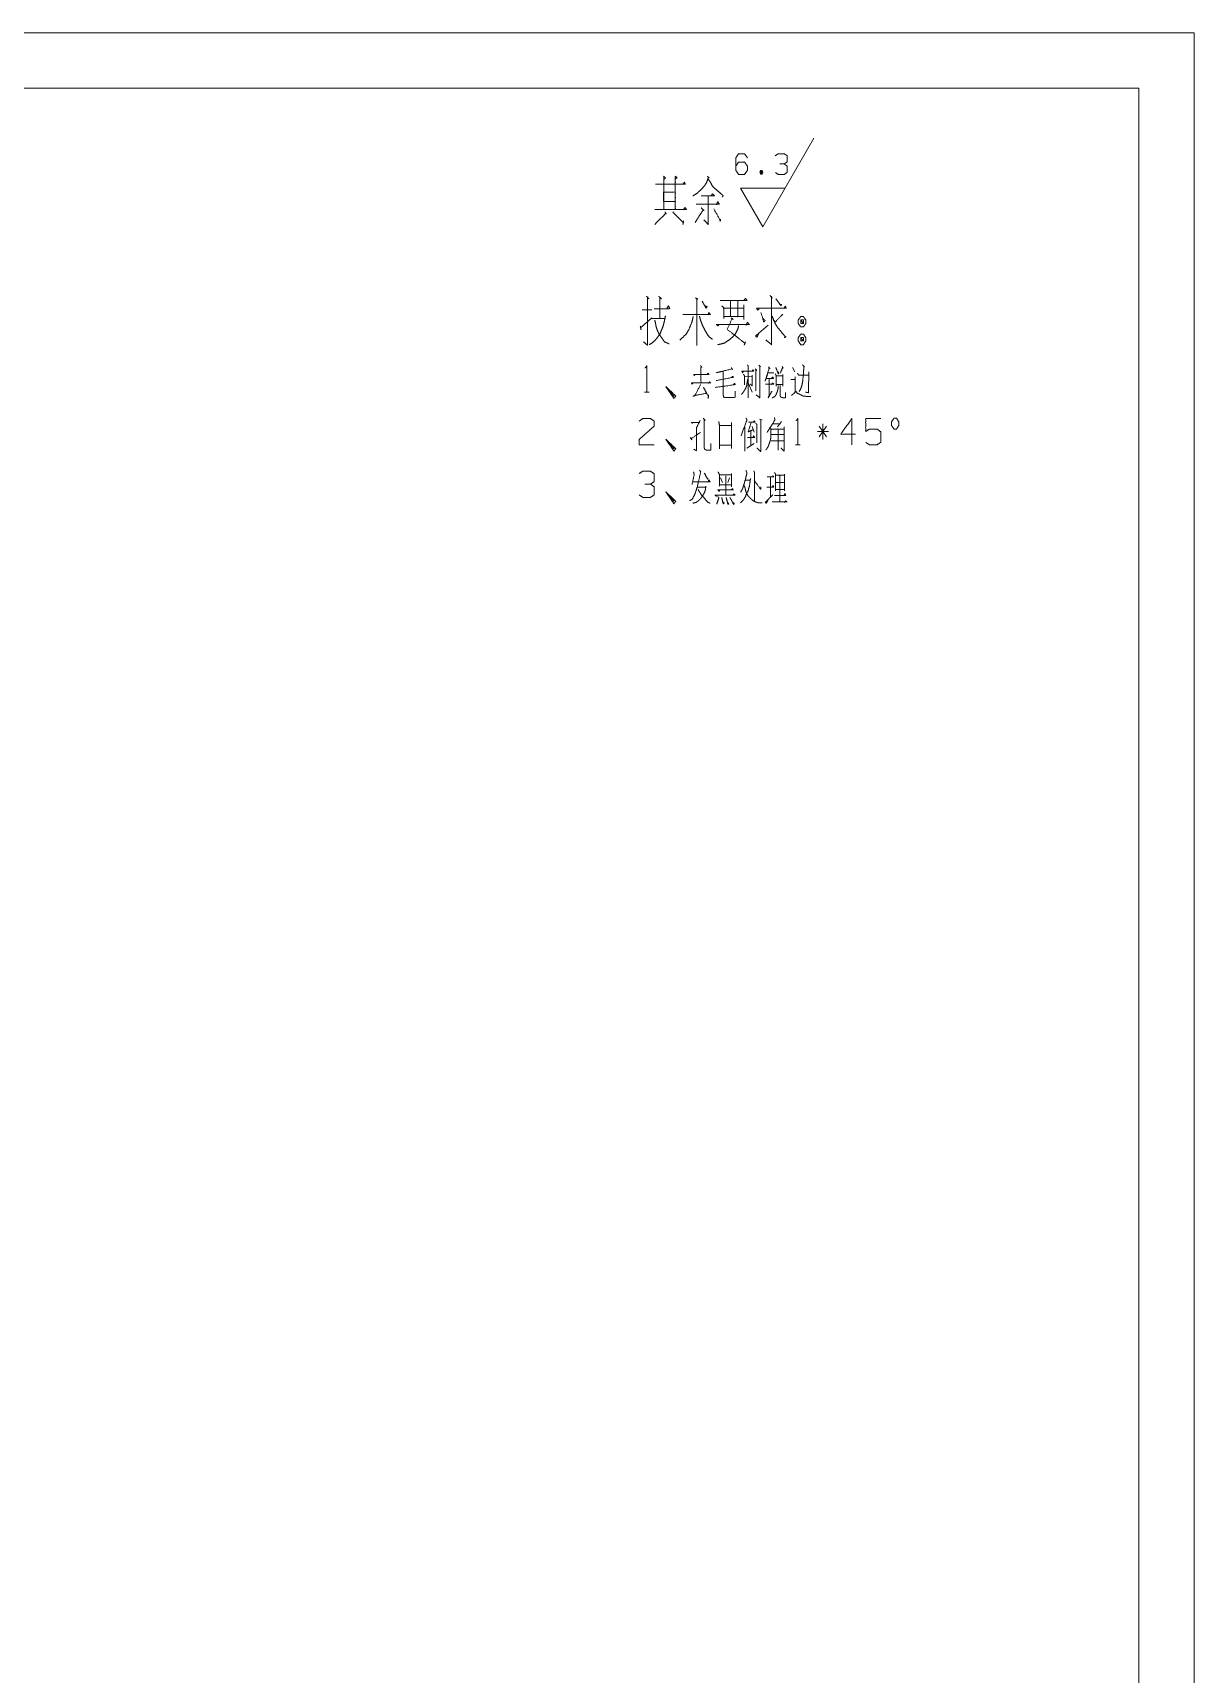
# Model space of a CAD drawing. Header units: millimetres. Extents: x 0 to 420, y 0 to 297.
# Drawn here: x 315 to 420, y 148.5 to 297 of the extents above; entities that cross this region are included whole.
import ezdxf

# ---------------------------------------------------------------- set-up
doc = ezdxf.new("R2010")
doc.units = ezdxf.units.MM
doc.layers.add('101', color=7, linetype='Continuous', true_color=0xffffff)

msp = doc.modelspace()

# ---------------------------------------------------------------- linework, layer by layer
at = {"layer": '101', "color": 133, "linetype": 'Continuous', "lineweight": 18}
for p, q in [((420, 297), (0, 297)), ((420, 0), (420, 297)), ((415, 292), (25, 292)), ((415, 5), (415, 292))]:
    msp.add_line(p, q, dxfattribs=at)
at = {"layer": '101', "color": 43, "linetype": 'Continuous', "lineweight": 18}
for p, q in [((380.99, 279.46), (385.6, 287.46)), ((380.81, 284.55), (380.93, 284.21)), ((378.97, 282.96), (383.01, 282.96)), ((380.99, 279.46), (378.97, 282.96))]:
    msp.add_line(p, q, dxfattribs=at)
at = {"layer": '101', "color": 72, "linetype": 'Continuous', "lineweight": 18}
for p, q in [((370.08, 271.93), (370.98, 271.93)), ((370.98, 271.14), (372.12, 271.14)), ((379.36, 265.89), (380.03, 265.92)), ((380.32, 266.59), (380.46, 266.44)), ((380.37, 266.49), (380.37, 264.62)), ((380.65, 266.94), (380.79, 266.79)), ((383.68, 266.72), (383.9, 266.32)), ((370.29, 264.49), (370.71, 264.49)), ((379.71, 265.27), (380.03, 264.49)), ((383.54, 265.64), (383.86, 265.64)), ((380.05, 261.38), (380.23, 260.88)), ((380.69, 262.05), (380.93, 261.98)), ((381.9, 261.63), (382.59, 261.63)), ((382.68, 261.83), (382.34, 261.35)), ((386.76, 261.4), (386.1, 260.45)), ((386.1, 261.4), (386.77, 260.45)), ((386.42, 260.2), (386.42, 261.63)), ((379.36, 261.33), (379.36, 259.15)), ((379.93, 260.95), (379.93, 259.68)), ((381.76, 260.1), (382.87, 260.1)), ((381.8, 260.65), (382.89, 260.65)), ((386.93, 260.93), (385.93, 260.93)), ((379.56, 259.43), (380.21, 259.85)), ((383.95, 259.73), (384.37, 259.73)), ((377.08, 257.02), (378.18, 257.02)), ((377.65, 256.92), (377.65, 255.17)), ((378.18, 257.14), (378.18, 255.92)), ((375.14, 255.89), (375.82, 255.89)), ((377.1, 256.12), (378.18, 256.12)), ((377.17, 256.74), (377.37, 256.32)), ((378, 256.74), (377.83, 256.32)), ((379.43, 256.52), (379.86, 256.52)), ((381.71, 256.79), (381.71, 254.97)), ((382.15, 256.32), (382.93, 256.32))]:
    msp.add_line(p, q, dxfattribs=at)
at = {"layer": '101', "color": 43, "linetype": 'Continuous', "lineweight": 18}
for points, knots in [([(378.56, 284.94), (378.81, 285.31), (379.35, 285.31), (379.61, 284.94), (379.61, 284.56), (379.35, 284.19), (378.81, 284.19), (378.56, 284.56), (378.56, 285.69), (378.81, 286.06), (379.35, 286.06), (379.61, 285.69)], [0, 0, 0.076964, 0.169761, 0.248072, 0.312017, 0.39033, 0.483127, 0.560094, 0.751928, 0.828893, 0.921689, 1, 1]), ([(382.93, 285.14), (383.2, 285.31), (383.2, 285.88), (382.93, 286.06), (382.39, 286.06), (382.13, 285.88)], [0, 0, 0.153874, 0.429854, 0.583727, 0.846126, 1, 1]), ([(382.14, 284.37), (382.39, 284.19), (382.93, 284.19), (383.2, 284.37), (383.2, 284.94), (382.93, 285.14), (382.53, 285.14)], [0, 0, 0.124126, 0.343689, 0.472443, 0.703379, 0.836728, 1, 1]), ([(380.81, 284.21), (380.93, 284.21), (381, 284.39), (380.93, 284.55), (380.81, 284.55), (380.74, 284.39), (380.81, 284.21), (380.93, 284.55)], [0, 0, 0.093983, 0.236792, 0.365957, 0.45994, 0.589105, 0.731914, 1, 1])]:
    msp.add_open_spline(points, degree=1, knots=knots, dxfattribs=at)
at = {"layer": '101', "color": 72, "linetype": 'Continuous', "lineweight": 18}
for points, knots in [([(372.03, 284.02), (372.21, 283.87), (372.05, 283.72), (372.05, 284.02), (372.05, 281.02), (372.05, 283.3), (371.29, 283.3), (374.02, 283.3), (373.09, 283.3), (373.09, 283.98), (373.09, 281.02), (373.09, 282.59), (372.03, 282.59), (372.03, 281.73), (373.09, 281.73), (373.09, 281.02), (371.23, 281.02), (374.1, 281.02), (373.96, 281.2), (373.83, 281.02)], [0, 0, 0.009716, 0.018619, 0.030834, 0.152987, 0.246128, 0.277435, 0.388627, 0.426409, 0.453893, 0.57452, 0.63865, 0.681832, 0.716951, 0.760134, 0.789145, 0.864713, 0.981301, 0.99065, 1, 1]), ([(373.12, 283.79), (373.25, 283.9), (373.09, 284.02)], [0, 0, 0.47159, 1, 1]), ([(376, 284.02), (376.16, 283.87), (376.08, 283.9), (375.92, 283.45), (375.66, 283.08), (375.34, 282.74), (375.05, 282.48), (374.67, 282.25)], [0, 0, 0.086304, 0.121015, 0.309418, 0.490704, 0.673788, 0.828672, 1, 1]), ([(376.05, 283.79), (376.26, 283.49), (376.45, 283.12), (376.82, 282.78), (377.27, 282.4), (377.4, 282.29), (377.43, 282.29), (377.33, 282.14)], [0, 0, 0.162714, 0.348027, 0.570222, 0.829897, 0.90691, 0.918647, 1, 1]), ([(373.78, 283.3), (373.91, 283.49), (373.99, 283.3)], [0, 0, 0.529935, 1, 1]), ([(375.44, 282.25), (376.64, 282.25), (376.45, 282.44), (376.32, 282.25)], [0, 0, 0.70741, 0.863852, 1, 1]), ([(376.05, 282.25), (376.05, 279.67), (375.68, 280.08)], [0, 0, 0.823407, 1, 1]), ([(372.16, 280.79), (372.27, 280.6), (372.24, 280.68), (371.23, 279.67)], [0, 0, 0.12499, 0.171144, 1, 1]), ([(372.85, 280.79), (373.83, 279.82), (373.83, 280), (373.78, 279.67)], [0, 0, 0.723279, 0.821335, 1, 1]), ([(375.44, 281.17), (375.68, 280.9), (375.63, 281.02), (374.89, 279.85)], [0, 0, 0.190871, 0.257793, 1, 1]), ([(374.97, 281.5), (377.06, 281.5), (376.93, 281.73), (376.8, 281.43)], [0, 0, 0.780468, 0.877776, 1, 1]), ([(376.56, 281.09), (377.17, 280), (377.19, 280.15), (377.14, 279.93)], [0, 0, 0.764768, 0.858205, 1, 1]), ([(381.65, 273.24), (381.86, 272.98), (381.78, 273.13), (381.78, 268.78), (381.28, 269.23)], [0, 0, 0.061001, 0.091689, 0.877915, 1, 1]), ([(370.48, 273.17), (370.69, 272.94), (370.58, 273.09), (370.58, 268.74), (370.21, 269.04)], [0, 0, 0.058123, 0.092657, 0.910297, 1, 1]), ([(371.19, 272.04), (372.6, 272.04), (372.46, 272.3), (372.33, 272.08)], [0, 0, 0.716786, 0.866795, 1, 1]), ([(371.59, 273.17), (371.83, 272.94), (371.7, 273.02), (371.7, 271.18)], [0, 0, 0.1415, 0.207222, 1, 1]), ([(374.9, 273.02), (375.14, 272.9), (375.03, 272.94), (375.03, 268.7), (375.03, 271.52), (373.76, 271.52), (376.25, 271.52), (376.12, 271.7), (376.06, 271.52)], [0, 0, 0.022712, 0.032395, 0.397209, 0.639342, 0.748903, 0.963458, 0.983227, 1, 1]), ([(375.51, 272.72), (375.88, 272.08), (375.96, 272.23), (375.77, 272.3)], [0, 0, 0.665981, 0.819264, 1, 1]), ([(377.15, 272.79), (379.56, 272.79), (379.43, 272.98), (379.27, 272.79)], [0, 0, 0.835357, 0.914861, 1, 1]), ([(377.28, 272.3), (377.49, 272.12), (377.49, 271.14), (377.49, 271.33), (379.27, 271.33), (379.27, 271.07), (379.27, 272.38), (379.27, 272.08), (377.41, 272.08), (378.07, 272.08), (378.07, 272.75), (378.07, 271.33), (378.74, 271.33), (378.74, 272.72)], [0, 0, 0.024059, 0.106924, 0.122861, 0.273834, 0.296145, 0.407697, 0.433196, 0.590929, 0.647263, 0.704631, 0.825742, 0.882076, 1, 1]), ([(380.67, 272.04), (380.53, 271.89), (380.45, 272.08), (383.11, 272.08), (383.03, 272.27), (382.92, 272.08)], [0, 0, 0.057624, 0.116249, 0.879372, 0.937997, 1, 1]), ([(382.18, 272.94), (382.66, 272.3), (382.68, 272.42), (382.47, 272.45)], [0, 0, 0.706417, 0.808952, 1, 1]), ([(369.92, 270.47), (370, 270.13), (369.95, 270.32), (370.98, 271.22)], [0, 0, 0.181314, 0.283201, 1, 1]), ([(372.2, 271.4), (372.09, 270.88), (371.99, 270.47), (371.85, 270.13), (371.7, 269.75), (371.43, 269.38), (371.17, 269.08), (370.74, 268.78)], [0, 0, 0.172181, 0.309102, 0.425674, 0.556629, 0.704264, 0.832974, 1, 1]), ([(371.24, 270.99), (371.3, 270.73), (371.35, 270.43), (371.46, 270.09), (371.62, 269.75), (372.12, 269.04), (372.54, 268.85)], [0, 0, 0.101605, 0.217186, 0.351409, 0.492973, 0.824035, 1, 1]), ([(374.71, 271.33), (374.58, 270.8), (374.34, 270.2), (374.08, 269.75), (373.49, 269.19)], [0, 0, 0.214896, 0.471138, 0.67842, 1, 1]), ([(375.27, 271.37), (375.38, 270.95), (375.59, 270.43), (375.85, 269.94), (376.14, 269.49), (376.46, 269.27)], [0, 0, 0.172226, 0.401183, 0.625583, 0.842426, 1, 1]), ([(377.07, 270.62), (376.93, 270.47), (376.8, 270.62), (379.77, 270.62), (379.61, 270.8), (379.48, 270.54)], [0, 0, 0.051201, 0.102396, 0.86189, 0.924783, 1, 1]), ([(378.82, 270.5), (378.74, 270.2), (378.5, 269.72), (377.99, 269.23), (377.52, 268.93), (376.93, 268.78)], [0, 0, 0.114098, 0.313642, 0.571354, 0.778588, 1, 1]), ([(378.13, 271.22), (378.31, 271.07), (378.23, 271.14), (377.78, 270.17), (379.37, 268.93), (379.43, 269.04), (379.32, 268.74)], [0, 0, 0.061508, 0.089685, 0.366521, 0.885941, 0.917994, 1, 1]), ([(380.61, 269.79), (380.48, 269.45), (380.35, 269.57), (381.49, 270.54)], [0, 0, 0.178053, 0.26342, 1, 1]), ([(380.83, 271.7), (381.09, 270.84), (381.22, 270.95), (381.04, 271.14)], [0, 0, 0.673384, 0.803126, 1, 1]), ([(382.81, 271.55), (382.1, 270.8), (381.83, 271.37), (382.1, 270.73), (382.34, 270.35), (382.6, 270.02), (383.05, 269.49), (383.11, 269.49), (382.92, 269.42)], [0, 0, 0.248762, 0.397965, 0.56362, 0.670266, 0.773238, 0.939259, 0.951976, 1, 1]), ([(384.67, 271.33), (384.43, 271.33), (384.21, 271.03), (384.21, 270.69), (384.43, 270.39), (384.67, 270.39), (384.88, 270.69), (384.88, 271.03), (384.67, 271.33)], [0, 0, 0.091013, 0.231145, 0.359868, 0.5, 0.591013, 0.731145, 0.859868, 1, 1]), ([(384.43, 270.69), (384.67, 270.69), (384.43, 271.03), (384.43, 270.69)], [0, 0, 0.241169, 0.658908, 1, 1]), ([(384.67, 270.69), (384.67, 271.03), (384.43, 271.03)], [0, 0, 0.585806, 1, 1]), ([(384.88, 269.42), (384.67, 269.75), (384.43, 269.75), (384.21, 269.42), (384.21, 269.12), (384.43, 268.78), (384.67, 268.78), (384.88, 269.12), (384.88, 269.42)], [0, 0, 0.149194, 0.238511, 0.387705, 0.5, 0.649194, 0.738511, 0.887705, 1, 1]), ([(384.43, 269.42), (384.43, 269.12), (384.67, 269.12)], [0, 0, 0.556988, 1, 1]), ([(384.67, 269.42), (384.43, 269.42), (384.67, 269.12), (384.67, 269.42)], [0, 0, 0.258816, 0.674596, 1, 1]), ([(370.36, 266.67), (370.5, 266.87), (370.5, 264.49)], [0, 0, 0.093483, 1, 1]), ([(375.37, 266.89), (375.5, 266.72), (375.41, 266.79), (375.41, 265.32), (374.54, 265.32), (376.29, 265.32), (376.2, 265.42), (376.1, 265.29)], [0, 0, 0.045425, 0.069994, 0.382594, 0.566138, 0.936976, 0.965256, 1, 1]), ([(374.9, 266.09), (374.81, 265.99), (374.75, 266.09), (376.13, 266.09), (376.05, 266.22), (375.97, 266.09)], [0, 0, 0.069442, 0.12834, 0.845645, 0.925285, 1, 1]), ([(378.16, 266.72), (378.25, 266.54), (378.2, 266.59), (376.77, 266.24), (377.42, 266.39), (377.42, 264.19), (377.46, 264.04), (377.54, 264.02), (378.5, 264.02), (378.5, 264.59)], [0, 0, 0.030682, 0.042087, 0.272767, 0.377783, 0.722121, 0.746242, 0.760618, 0.910004, 1, 1]), ([(376.78, 265.54), (378.36, 265.84), (378.25, 265.92), (378.13, 265.79)], [0, 0, 0.839681, 0.90778, 1, 1]), ([(379.24, 266.37), (379.18, 266.24), (379.1, 266.39), (380.17, 266.39), (380.1, 266.54), (380.05, 266.39)], [0, 0, 0.079259, 0.180902, 0.810328, 0.907126, 1, 1]), ([(379.24, 266.12), (379.34, 265.97), (379.34, 265.14)], [0, 0, 0.182136, 1, 1]), ([(379.61, 266.97), (379.68, 266.84), (379.68, 263.99)], [0, 0, 0.047969, 1, 1]), ([(380.03, 266.04), (380.03, 265.07), (379.87, 265.22)], [0, 0, 0.816829, 1, 1]), ([(380.72, 266.84), (380.72, 263.99), (380.4, 264.24)], [0, 0, 0.875674, 1, 1]), ([(381.51, 266.79), (381.66, 266.62), (381.58, 266.69), (381.21, 265.49), (381.46, 266.24), (381.99, 266.24)], [0, 0, 0.077466, 0.112953, 0.545466, 0.817408, 1, 1]), ([(381.34, 265.74), (381.97, 265.74), (381.88, 265.87), (381.81, 265.74)], [0, 0, 0.681995, 0.846082, 1, 1]), ([(382.13, 266.14), (382.22, 265.99), (382.22, 265.04), (382.22, 265.17), (382.8, 265.17), (382.8, 265.04), (382.8, 266.09), (382.8, 265.97), (382.2, 265.97)], [0, 0, 0.046637, 0.301102, 0.334589, 0.490815, 0.524301, 0.805553, 0.839034, 1, 1]), ([(382.17, 266.72), (382.4, 266.14), (382.45, 266.22), (382.31, 266.39)], [0, 0, 0.661489, 0.759616, 1, 1]), ([(382.75, 266.82), (382.84, 266.67), (382.8, 266.74), (382.59, 266.22)], [0, 0, 0.211455, 0.312166, 1, 1]), ([(383.93, 265.87), (383.93, 264.62), (383.91, 264.47), (383.77, 264.34), (383.58, 264.19)], [0, 0, 0.681074, 0.763374, 0.866199, 1, 1]), ([(384.13, 266.22), (384.23, 266.04), (385.15, 266.04)], [0, 0, 0.182091, 1, 1]), ([(384.59, 266.97), (384.73, 266.82), (384.69, 266.47), (384.66, 265.99), (384.59, 265.32), (384.44, 264.82), (384.29, 264.54)], [0, 0, 0.08083, 0.218769, 0.405546, 0.671674, 0.875423, 1, 1]), ([(385.17, 266.32), (385.12, 264.44), (384.85, 264.49)], [0, 0, 0.874254, 1, 1]), ([(372.37, 264.77), (372.97, 264.14), (372.83, 264.14), (372.23, 264.99), (372.97, 263.92), (373.13, 264.14), (372.23, 264.99)], [0, 0, 0.178022, 0.207052, 0.420792, 0.689029, 0.745607, 1, 1]), ([(374.67, 265.29), (374.6, 265.22), (374.54, 265.32)], [0, 0, 0.476706, 1, 1]), ([(375.37, 265.17), (374.83, 264.14), (374.67, 264.14), (375.92, 264.39), (375.64, 264.92), (376.08, 264.09), (376.1, 264.24), (376.06, 263.92)], [0, 0, 0.252057, 0.286556, 0.564055, 0.693379, 0.896345, 0.929101, 1, 1]), ([(376.68, 264.92), (378.52, 265.17), (378.45, 265.29), (378.34, 265.17)], [0, 0, 0.857805, 0.924206, 1, 1]), ([(379.64, 265.67), (379.57, 265.29), (379.54, 265.07), (379.47, 264.87), (379.29, 264.57), (379.2, 264.44), (379.06, 264.27)], [0, 0, 0.246554, 0.393706, 0.530772, 0.755727, 0.854636, 1, 1]), ([(381.25, 265.22), (381.99, 265.22), (381.88, 265.32), (381.8, 265.19)], [0, 0, 0.712977, 0.852994, 1, 1]), ([(381.57, 265.72), (381.57, 264.19), (381.48, 263.97), (381.83, 264.59)], [0, 0, 0.613735, 0.711022, 1, 1]), ([(382.38, 265.09), (382.38, 264.82), (382.31, 264.54), (382.2, 264.27), (382.08, 264.09), (381.85, 263.97)], [0, 0, 0.206834, 0.420393, 0.64207, 0.803267, 1, 1]), ([(382.57, 265.09), (382.57, 264.14), (382.64, 264.04), (382.79, 263.99), (383.05, 263.99), (383.05, 264.47)], [0, 0, 0.484054, 0.546467, 0.622881, 0.757968, 1, 1]), ([(383.98, 264.59), (384.11, 264.39), (384.29, 264.32), (384.48, 264.22), (384.66, 264.14), (384.85, 264.12), (385.1, 264.09), (385.35, 264.09)], [0, 0, 0.153693, 0.279206, 0.422102, 0.547589, 0.675713, 0.838282, 1, 1]), ([(369.83, 261.88), (370.15, 262.1), (370.84, 262.1), (371.17, 261.88), (371.17, 261.4), (369.81, 260.2), (369.83, 259.73), (371.17, 259.73)], [0, 0, 0.069694, 0.192978, 0.265273, 0.350224, 0.67474, 0.759753, 1, 1]), ([(374.68, 261.78), (374.65, 261.68), (374.56, 261.73), (375.3, 261.73)], [0, 0, 0.111652, 0.218549, 1, 1]), ([(375.34, 261.95), (375, 261.25), (375, 259.2), (374.75, 259.33)], [0, 0, 0.250151, 0.910671, 1, 1]), ([(375.62, 262.13), (375.8, 261.93), (375.71, 261.98), (375.71, 259.45), (375.73, 259.33), (375.89, 259.25), (376.29, 259.25), (376.29, 259.83)], [0, 0, 0.063898, 0.088201, 0.692694, 0.722921, 0.765025, 0.862344, 1, 1]), ([(377.01, 261.83), (377.08, 261.5), (377.08, 259.38), (377.08, 259.7), (378.18, 259.7), (378.18, 259.38), (378.18, 261.73), (378.18, 261.48), (377.1, 261.48)], [0, 0, 0.042201, 0.311816, 0.353051, 0.492088, 0.533323, 0.831485, 0.863203, 1, 1]), ([(379.03, 260.55), (379.57, 261.98), (379.48, 262.13), (379.47, 262.15)], [0, 0, 0.881758, 0.982315, 1, 1]), ([(379.94, 261.73), (379.68, 260.9), (380.14, 261.1)], [0, 0, 0.633565, 1, 1]), ([(379.7, 261.78), (380.3, 261.78), (380.23, 261.9), (380.14, 261.78)], [0, 0, 0.669462, 0.829447, 1, 1]), ([(380.37, 261.68), (380.47, 261.58), (380.47, 259.9)], [0, 0, 0.080046, 1, 1]), ([(380.81, 261.98), (380.81, 259.13), (380.47, 259.43)], [0, 0, 0.863559, 1, 1]), ([(382.04, 262.18), (382.1, 261.98), (381.39, 260.85)], [0, 0, 0.134735, 1, 1]), ([(381.76, 261.15), (382.93, 261.15), (382.93, 261.35), (382.93, 259.15), (382.64, 259.43)], [0, 0, 0.294503, 0.344998, 0.900418, 1, 1]), ([(384.02, 261.9), (384.16, 262.1), (384.16, 259.73)], [0, 0, 0.093483, 1, 1]), ([(389.39, 260.68), (388.04, 260.68), (389.05, 262.1), (389.05, 259.73)], [0, 0, 0.24587, 0.565292, 1, 1]), ([(390.3, 259.95), (390.64, 259.73), (391.33, 259.73), (391.66, 259.95), (391.66, 260.9), (391.33, 261.15), (390.64, 261.15), (390.3, 260.93), (390.3, 262.1), (391.66, 262.1)], [0, 0, 0.062227, 0.168343, 0.23057, 0.376819, 0.441266, 0.547382, 0.609609, 0.790492, 1, 1]), ([(392.86, 261.15), (393.09, 261.15), (393.3, 261.48), (393.3, 261.8), (393.09, 262.13), (392.86, 262.13), (392.63, 261.8), (392.63, 261.48), (392.86, 261.15)], [0, 0, 0.08568, 0.230391, 0.351581, 0.496291, 0.581972, 0.730391, 0.851581, 1, 1]), ([(372.37, 260), (372.97, 259.38), (372.83, 259.38), (372.23, 260.23), (372.97, 259.15), (373.13, 259.38), (372.23, 260.23)], [0, 0, 0.178022, 0.207052, 0.420792, 0.689029, 0.745607, 1, 1]), ([(374.44, 260.38), (374.58, 260.18), (374.51, 260.28), (375.37, 260.85)], [0, 0, 0.17408, 0.261114, 1, 1]), ([(379.61, 260.38), (380.28, 260.38), (380.17, 260.53), (380.1, 260.38)], [0, 0, 0.657711, 0.837607, 1, 1]), ([(381.62, 261.33), (381.74, 261.15), (381.74, 260.65), (381.73, 260.43), (381.71, 260.28), (381.66, 260.05), (381.58, 259.83), (381.5, 259.6), (381.41, 259.45), (381.27, 259.23)], [0, 0, 0.095695, 0.318944, 0.419716, 0.487156, 0.590371, 0.695675, 0.80361, 0.881332, 1, 1]), ([(382.29, 261.13), (382.38, 261.15), (382.38, 259.23)], [0, 0, 0.045523, 1, 1]), ([(370.84, 256.17), (371.17, 256.39), (371.17, 257.12), (370.84, 257.34), (370.15, 257.34), (369.81, 257.12)], [0, 0, 0.153871, 0.429848, 0.583719, 0.846116, 1, 1]), ([(375.27, 257.44), (375.39, 257.27), (375.16, 256.32), (375.09, 255.97), (374.91, 255.42), (374.83, 255.19), (374.72, 255.02), (374.65, 254.84), (374.4, 254.67)], [0, 0, 0.069933, 0.388856, 0.505372, 0.693873, 0.772754, 0.839528, 0.901112, 1, 1]), ([(374.74, 257.27), (374.79, 257.02), (374.6, 256.14)], [0, 0, 0.221866, 1, 1]), ([(375.71, 257.17), (376.01, 256.62), (376.05, 256.72)], [0, 0, 0.855256, 1, 1]), ([(376.96, 257.27), (377.07, 257.04), (377.07, 255.97)], [0, 0, 0.187902, 1, 1]), ([(379.48, 257.39), (379.57, 257.17), (379.48, 256.84), (379.45, 256.67), (379.38, 256.44), (379.31, 256.19), (379.24, 255.97), (379.18, 255.77), (379.1, 255.62), (378.99, 255.44)], [0, 0, 0.116544, 0.278923, 0.364995, 0.478698, 0.603957, 0.717666, 0.817411, 0.901351, 1, 1]), ([(380.19, 257.37), (380.26, 257.19), (380.26, 254.67)], [0, 0, 0.069555, 1, 1]), ([(381.39, 256.82), (381.99, 256.82), (381.92, 256.92), (381.88, 256.79)], [0, 0, 0.704257, 0.84778, 1, 1]), ([(382.06, 257.22), (382.15, 257.07), (382.15, 255.57), (382.15, 255.69), (382.96, 255.69), (382.96, 255.57), (382.96, 257.07), (382.96, 256.97), (382.15, 256.97), (382.54, 256.97), (382.54, 254.57), (381.83, 254.57), (383.18, 254.57), (383.09, 254.62), (383.07, 254.67), (382.96, 254.52)], [0, 0, 0.016857, 0.162098, 0.174201, 0.252928, 0.265031, 0.410272, 0.419955, 0.498682, 0.536334, 0.76872, 0.837175, 0.967243, 0.977076, 0.98221, 1, 1]), ([(369.83, 255.19), (370.15, 254.97), (370.84, 254.97), (371.17, 255.19), (371.17, 255.92), (370.84, 256.17), (370.33, 256.17)], [0, 0, 0.124123, 0.343688, 0.472443, 0.703379, 0.836728, 1, 1]), ([(372.37, 255.24), (372.97, 254.62), (372.83, 254.62), (372.23, 255.47), (372.97, 254.39), (373.13, 254.62), (372.23, 255.47)], [0, 0, 0.178022, 0.207052, 0.420792, 0.689029, 0.745607, 1, 1]), ([(375.85, 255.99), (375.82, 255.69), (375.73, 255.42), (375.59, 255.17), (375.39, 254.87), (375.18, 254.67), (374.98, 254.52), (374.67, 254.44)], [0, 0, 0.14388, 0.281448, 0.418247, 0.588512, 0.727371, 0.844331, 1, 1]), ([(374.68, 256.37), (376.22, 256.37), (376.13, 256.57), (376.05, 256.37)], [0, 0, 0.778592, 0.8893, 1, 1]), ([(375.16, 255.69), (375.23, 255.54), (375.37, 255.32), (375.48, 255.14), (375.71, 254.92), (375.85, 254.72), (376.05, 254.52), (376.24, 254.44)], [0, 0, 0.09811, 0.255346, 0.376418, 0.566721, 0.71165, 0.876696, 1, 1]), ([(377.08, 255.62), (377.07, 255.52), (376.94, 255.64), (378.34, 255.64), (378.25, 255.77), (378.16, 255.64)], [0, 0, 0.051293, 0.140131, 0.845373, 0.922692, 1, 1]), ([(379.89, 256.69), (379.79, 255.97), (379.71, 255.74), (379.68, 255.57), (379.57, 255.39), (379.48, 255.19), (379.43, 255.04), (379.31, 254.84), (379.2, 254.69), (378.97, 254.47)], [0, 0, 0.296652, 0.392137, 0.464419, 0.547262, 0.635794, 0.700203, 0.795415, 0.869792, 1, 1]), ([(379.31, 256.04), (379.38, 255.87), (379.43, 255.67), (379.47, 255.49), (379.64, 255.14), (379.73, 255.04), (379.98, 254.79), (380.12, 254.67), (380.3, 254.57), (380.55, 254.49), (380.77, 254.49), (380.95, 254.47)], [0, 0, 0.075189, 0.157618, 0.228742, 0.384948, 0.438118, 0.578247, 0.653428, 0.73434, 0.837338, 0.928875, 1, 1]), ([(380.23, 256.49), (380.81, 255.69), (380.81, 255.92)], [0, 0, 0.814809, 1, 1]), ([(381.37, 255.89), (381.99, 255.89), (381.92, 256.04), (381.88, 255.92)], [0, 0, 0.676561, 0.857939, 1, 1]), ([(376.87, 255.17), (376.78, 255.07), (376.68, 255.17), (378.48, 255.17), (378.41, 255.29), (378.29, 255.17)], [0, 0, 0.055575, 0.116268, 0.866969, 0.926764, 1, 1]), ([(376.93, 255.04), (377.03, 254.94), (376.84, 254.37)], [0, 0, 0.193638, 1, 1]), ([(377.28, 254.97), (377.42, 254.39), (377.51, 254.44), (377.37, 254.59)], [0, 0, 0.658032, 0.770887, 1, 1]), ([(377.69, 254.97), (377.84, 254.37), (377.92, 254.37), (377.79, 254.57)], [0, 0, 0.6699, 0.746195, 1, 1]), ([(378.02, 254.97), (378.36, 254.34), (378.43, 254.39), (378.25, 254.57)], [0, 0, 0.679034, 0.761938, 1, 1]), ([(381.46, 254.69), (381.3, 254.44), (381.23, 254.52), (381.92, 255.22)], [0, 0, 0.214432, 0.289035, 1, 1]), ([(382.06, 255.14), (383.07, 255.14), (383, 255.32), (382.93, 255.17)], [0, 0, 0.739673, 0.878251, 1, 1])]:
    msp.add_open_spline(points, degree=1, knots=knots, dxfattribs=at)

doc.saveas('drawing.dxf')
